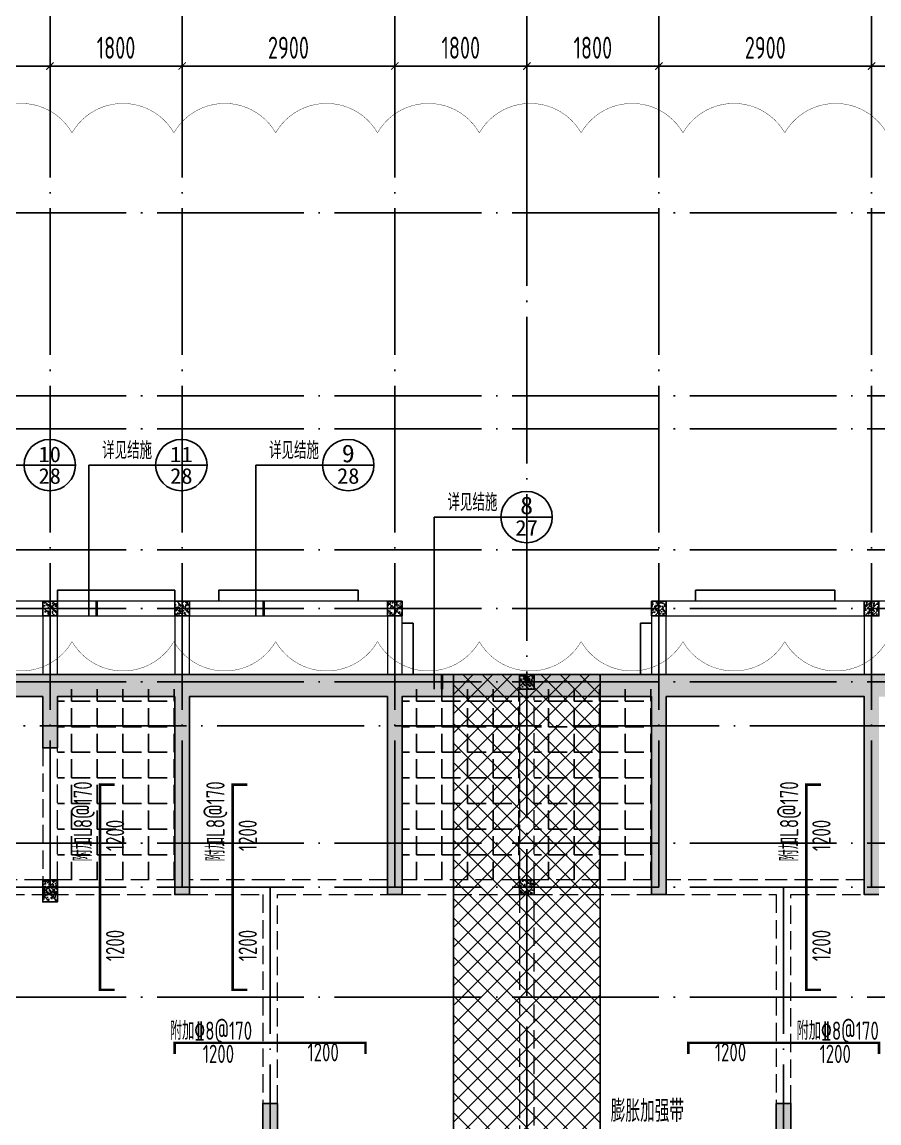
# Model space of a CAD drawing. Extents: x -668857 to 154266, y -275694 to 291306.
# Drawn here: x -208848 to -197167, y 197281 to 212298 of the extents above; entities that cross this region are included whole.
import ezdxf
from ezdxf.enums import TextEntityAlignment as Align

# ---------------------------------------------------------------- set-up
doc = ezdxf.new("R2010")
doc.units = 0
doc.header["$LTSCALE"] = 1000
doc.linetypes.add('DASH', pattern=[0.35, 0.25, -0.1])
doc.linetypes.add('DOTE', pattern=[2.4200000000000004, 2, -0.2, 0.02, -0.2])
doc.layers.get('0').update_dxf_attribs({"linetype": 'CONTINUOUS'})
doc.layers.get('DEFPOINTS').update_dxf_attribs({"linetype": 'CONTINUOUS'})
for name, color, linetype in [('A-AXIS', 1, 'CONTINUOUS'), ('A-DOTE', 10, 'DOTE'), ('DIM_IDEN', 67, 'CONTINUOUS'), ('PUB_TEXT', 2, 'CONTINUOUS'), ('ROOF', 183, 'CONTINUOUS'), ('S-B板填充', 251, 'CONTINUOUS'), ('S-B板配筋', 6, 'CONTINUOUS'), ('S-B板配筋号', 7, 'CONTINUOUS'), ('S-L主梁线', 4, 'DASH'), ('S-Q墙填充', 252, 'CONTINUOUS'), ('S-Q墙实线', 6, 'CONTINUOUS'), ('S-Y一般标注', 3, 'CONTINUOUS'), ('S-构造柱', 212, 'CONTINUOUS'), ('S-楼板文字', 7, 'CONTINUOUS'), ('后浇带', 8, 'CONTINUOUS'), ('看线', 251, 'CONTINUOUS'), ('配箍校核', 34, 'CONTINUOUS')]:
    doc.layers.add(name, color=color, linetype=linetype)
doc.layers.add('审图修改', color=2, linetype='CONTINUOUS', plot=False)
doc.styles.add('_TCH_AXIS', font='COMPLEX', dxfattribs={"bigfont": 'GBCBIG'})
doc.styles.add('_TCH_LABEL', font='simhei.ttf')
doc.styles.add('TSSD_DIMENSION', font='Tssdeng.shx', dxfattribs={"width": 0.7, "bigfont": 'tssdchn.shx'})
doc.styles.add('TSSD_REIN', font='tssdeng.shx', dxfattribs={"width": 0.7, "height": 300, "bigfont": 'tssdchn.shx'})
doc.dimstyles.new('TSSD_100_100', dxfattribs={"dimtxt": 300, "dimasz": 100, "dimexe": 100, "dimexo": 250, "dimgap": 100, "dimtad": 1, "dimdec": 0, "dimzin": 0, "dimdsep": 46, "dimtxsty": 'TSSD_DIMENSION', "dimblk": 'ARCHTICK', "dimcen": 0, "dimdle": 100, "dimclrt": 7, "dimadec": 0, "dimazin": 0, "dimtfac": 1, "dimtdec": 0, "dimtix": 1, "dimtmove": 2, "dimatfit": 3, "dimldrblk": 'ARCHTICK', "dimfxl": 0, "dimtolj": 1, "dimtzin": 0, "dimarcsym": 0})

# ---------------------------------------------------------------- blocks, each defined once
blk = doc.blocks.new('_ArchTick')
at = {"color": 0, "linetype": 'ByBlock', "const_width": 0.15}
blk.add_lwpolyline([(-0.5, -0.5), (0.5, 0.5)], dxfattribs=at)
blk = doc.blocks.new('*D84')
at = {"layer": 'DEFPOINTS', "color": 0}
for p in [(23100.00000777451, 22100.04725452978), (21400.00000888424, 21100.04725452978), (23100.00000777451, 21100.04725452978)]:
    blk.add_point(p, dxfattribs=at)
at = {"layer": 'S-Y一般标注', "color": 0, "lineweight": -2}
for p, q in [((21300.00000888424, 22100.04725452978), (23200.00000777451, 22100.04725452978)), ((21400.00000888424, 21350.04725452978), (21400.00000888424, 22200.04725452978)), ((23100.00000777451, 21350.04725452978), (23100.00000777451, 22200.04725452978))]:
    blk.add_line(p, q, dxfattribs=at)
at = {"layer": 'S-Y一般标注', "color": 0, "lineweight": -2, "xscale": 100, "yscale": 100, "zscale": 100, "rotation": 180}
blk.add_blockref('_ArchTick', (21400.00000888424, 22100.04725452978), dxfattribs=at)
at = {"layer": 'S-Y一般标注', "color": 0, "lineweight": -2, "xscale": 100, "yscale": 100, "zscale": 100}
blk.add_blockref('_ArchTick', (23100.00000777451, 22100.04725452978), dxfattribs=at)
at = {"layer": 'S-Y一般标注', "color": 7, "insert": (22250.00000832937, 22350.04725452978), "char_height": 300, "attachment_point": 5, "style": 'TSSD_DIMENSION'}
blk.add_mtext('\\A1;1700', dxfattribs=at)
blk = doc.blocks.new('*D85')
at = {"layer": 'DEFPOINTS', "color": 0}
for p in [(24900.0000083982, 22100.04725452978), (23100.00000777451, 21100.04725452978), (24900.0000083982, 21100.04725452978)]:
    blk.add_point(p, dxfattribs=at)
at = {"layer": 'S-Y一般标注', "color": 0, "lineweight": -2}
for p, q in [((23000.00000777451, 22100.04725452978), (25000.0000083982, 22100.04725452978)), ((23100.00000777451, 21350.04725452978), (23100.00000777451, 22200.04725452978)), ((24900.0000083982, 21350.04725452978), (24900.0000083982, 22200.04725452978))]:
    blk.add_line(p, q, dxfattribs=at)
at = {"layer": 'S-Y一般标注', "color": 0, "lineweight": -2, "xscale": 100, "yscale": 100, "zscale": 100, "rotation": 180}
blk.add_blockref('_ArchTick', (23100.00000777451, 22100.04725452978), dxfattribs=at)
at = {"layer": 'S-Y一般标注', "color": 0, "lineweight": -2, "xscale": 100, "yscale": 100, "zscale": 100}
blk.add_blockref('_ArchTick', (24900.0000083982, 22100.04725452978), dxfattribs=at)
at = {"layer": 'S-Y一般标注', "color": 7, "insert": (24000.00000808635, 22350.04725452978), "char_height": 300, "attachment_point": 5, "style": 'TSSD_DIMENSION'}
blk.add_mtext('\\A1;1800', dxfattribs=at)
blk = doc.blocks.new('*D86')
at = {"layer": 'DEFPOINTS', "color": 0}
for p in [(27800.00000850781, 22100.04725452978), (24900.0000083982, 21100.04725452978), (27800.00000850781, 21100.04725452978)]:
    blk.add_point(p, dxfattribs=at)
at = {"layer": 'S-Y一般标注', "color": 0, "lineweight": -2}
for p, q in [((24800.0000083982, 22100.04725452978), (27900.00000850781, 22100.04725452978)), ((24900.0000083982, 21350.04725452978), (24900.0000083982, 22200.04725452978)), ((27800.00000850781, 21350.04725452978), (27800.00000850781, 22200.04725452978))]:
    blk.add_line(p, q, dxfattribs=at)
at = {"layer": 'S-Y一般标注', "color": 0, "lineweight": -2, "xscale": 100, "yscale": 100, "zscale": 100, "rotation": 180}
blk.add_blockref('_ArchTick', (24900.0000083982, 22100.04725452978), dxfattribs=at)
at = {"layer": 'S-Y一般标注', "color": 0, "lineweight": -2, "xscale": 100, "yscale": 100, "zscale": 100}
blk.add_blockref('_ArchTick', (27800.00000850781, 22100.04725452978), dxfattribs=at)
at = {"layer": 'S-Y一般标注', "color": 7, "insert": (26350.000008453, 22350.04725452978), "char_height": 300, "attachment_point": 5, "style": 'TSSD_DIMENSION'}
blk.add_mtext('\\A1;2900', dxfattribs=at)
blk = doc.blocks.new('*D87')
at = {"layer": 'DEFPOINTS', "color": 0}
for p in [(29600.00000762293, 22100.04725452978), (27800.00000850781, 21100.04725452978), (29600.00000762293, 21100.04725452978)]:
    blk.add_point(p, dxfattribs=at)
at = {"layer": 'S-Y一般标注', "color": 0, "lineweight": -2}
for p, q in [((27700.00000850781, 22100.04725452978), (29700.00000762293, 22100.04725452978)), ((27800.00000850781, 21350.04725452978), (27800.00000850781, 22200.04725452978)), ((29600.00000762293, 21350.04725452978), (29600.00000762293, 22200.04725452978))]:
    blk.add_line(p, q, dxfattribs=at)
at = {"layer": 'S-Y一般标注', "color": 0, "lineweight": -2, "xscale": 100, "yscale": 100, "zscale": 100, "rotation": 180}
blk.add_blockref('_ArchTick', (27800.00000850781, 22100.04725452978), dxfattribs=at)
at = {"layer": 'S-Y一般标注', "color": 0, "lineweight": -2, "xscale": 100, "yscale": 100, "zscale": 100}
blk.add_blockref('_ArchTick', (29600.00000762293, 22100.04725452978), dxfattribs=at)
at = {"layer": 'S-Y一般标注', "color": 7, "insert": (28700.00000806537, 22350.04725452978), "char_height": 300, "attachment_point": 5, "style": 'TSSD_DIMENSION'}
blk.add_mtext('\\A1;1800', dxfattribs=at)
blk = doc.blocks.new('*D88')
at = {"layer": 'DEFPOINTS', "color": 0}
for p in [(31400.00000673806, 22100.04725452978), (29600.00000762293, 21100.04725452978), (31400.00000673806, 21100.04725452978)]:
    blk.add_point(p, dxfattribs=at)
at = {"layer": 'S-Y一般标注', "color": 0, "lineweight": -2}
for p, q in [((29500.00000762293, 22100.04725452978), (31500.00000673806, 22100.04725452978)), ((29600.00000762293, 21350.04725452978), (29600.00000762293, 22200.04725452978)), ((31400.00000673806, 21350.04725452978), (31400.00000673806, 22200.04725452978))]:
    blk.add_line(p, q, dxfattribs=at)
at = {"layer": 'S-Y一般标注', "color": 0, "lineweight": -2, "xscale": 100, "yscale": 100, "zscale": 100, "rotation": 180}
blk.add_blockref('_ArchTick', (29600.00000762293, 22100.04725452978), dxfattribs=at)
at = {"layer": 'S-Y一般标注', "color": 0, "lineweight": -2, "xscale": 100, "yscale": 100, "zscale": 100}
blk.add_blockref('_ArchTick', (31400.00000673806, 22100.04725452978), dxfattribs=at)
at = {"layer": 'S-Y一般标注', "color": 7, "insert": (30500.0000071805, 22350.04725452978), "char_height": 300, "attachment_point": 5, "style": 'TSSD_DIMENSION'}
blk.add_mtext('\\A1;1800', dxfattribs=at)
blk = doc.blocks.new('*D89')
at = {"layer": 'DEFPOINTS', "color": 0}
for p in [(34300.00000684761, 22100.04725452978), (31400.00000673806, 21100.04725452978), (34300.00000684761, 21100.04725452978)]:
    blk.add_point(p, dxfattribs=at)
at = {"layer": 'S-Y一般标注', "color": 0, "lineweight": -2}
for p, q in [((31300.00000673806, 22100.04725452978), (34400.00000684761, 22100.04725452978)), ((31400.00000673806, 21350.04725452978), (31400.00000673806, 22200.04725452978)), ((34300.00000684761, 21350.04725452978), (34300.00000684761, 22200.04725452978))]:
    blk.add_line(p, q, dxfattribs=at)
at = {"layer": 'S-Y一般标注', "color": 0, "lineweight": -2, "xscale": 100, "yscale": 100, "zscale": 100, "rotation": 180}
blk.add_blockref('_ArchTick', (31400.00000673806, 22100.04725452978), dxfattribs=at)
at = {"layer": 'S-Y一般标注', "color": 0, "lineweight": -2, "xscale": 100, "yscale": 100, "zscale": 100}
blk.add_blockref('_ArchTick', (34300.00000684761, 22100.04725452978), dxfattribs=at)
at = {"layer": 'S-Y一般标注', "color": 7, "insert": (32850.00000679283, 22350.04725452978), "char_height": 300, "attachment_point": 5, "style": 'TSSD_DIMENSION'}
blk.add_mtext('\\A1;2900', dxfattribs=at)
blk = doc.blocks.new('*D90')
at = {"layer": 'DEFPOINTS', "color": 0}
for p in [(36100.0000074713, 22100.04725452978), (34300.00000684761, 21100.04725452978), (36100.0000074713, 21100.04725452978)]:
    blk.add_point(p, dxfattribs=at)
at = {"layer": 'S-Y一般标注', "color": 0, "lineweight": -2}
for p, q in [((34200.00000684761, 22100.04725452978), (36200.0000074713, 22100.04725452978)), ((34300.00000684761, 21350.04725452978), (34300.00000684761, 22200.04725452978)), ((36100.0000074713, 21350.04725452978), (36100.0000074713, 22200.04725452978))]:
    blk.add_line(p, q, dxfattribs=at)
at = {"layer": 'S-Y一般标注', "color": 0, "lineweight": -2, "xscale": 100, "yscale": 100, "zscale": 100, "rotation": 180}
blk.add_blockref('_ArchTick', (34300.00000684761, 22100.04725452978), dxfattribs=at)
at = {"layer": 'S-Y一般标注', "color": 0, "lineweight": -2, "xscale": 100, "yscale": 100, "zscale": 100}
blk.add_blockref('_ArchTick', (36100.0000074713, 22100.04725452978), dxfattribs=at)
at = {"layer": 'S-Y一般标注', "color": 7, "insert": (35200.00000715945, 22350.04725452978), "char_height": 300, "attachment_point": 5, "style": 'TSSD_DIMENSION'}
blk.add_mtext('\\A1;1800', dxfattribs=at)
blk = doc.blocks.new('20210803.08135812')
at = {"layer": '看线', "color": 202, "ltscale": 0.5}
for points in [[(20449.99997962755, 10800.00053443015), (20449.99997925456, 10950.00053443015), (18849.99997907667, 10950.00053050113), (18849.99997943291, 10800.00053056749)], [(22949.99997836002, 10800.00054072193), (22949.99997798703, 10950.00054072193), (21049.99997841916, 10950.00053585717), (21049.99997880333, 10800.00053590699)], [(27550.00000018138, 10800.00051536527), (27550.00000018138, 10950.00051536527), (29449.99999974924, 10950.00051522371), (29449.99999973807, 10800.00051527354)], [(23699.70320328115, 9799.996470661019), (23699.68756648735, 10499.99647066253), (23549.6875665132, 10499.99647066393)], [(26800.29679646494, 9799.996470661252), (26800.31243325875, 10499.99647066277), (26950.3124332329, 10499.99647066416)]]:
    blk.add_lwpolyline(points, dxfattribs=at)
blk = doc.blocks.new('20210807.15313460')
at = {"layer": 'S-Q墙填充', "ltscale": 0.5}
h = blk.add_hatch(dxfattribs=at)
h.set_pattern_fill('ARMORED', color=252, scale=30, style=0)
h.set_pattern_definition([(49.99999999999999, (11951.89347827371, 28771.39042444824), (215.178054780226, -18.82564049477853), [22.5, -247.5]), (355, (11951.89347827371, 28771.39042444824), (-41.6254000839, 225.6576401100035), [18, -198]), (100.4514, (11969.82498227374, 28769.82162244825), (173.5528145142065, 206.8318626182861), [19.122057, -210.3426336]), (46.18420000000002, (11951.89347827371, 28831.39042444824), (320.1723145876933, -49.65570429870542), [33.74999999999992, -371.2499999999994]), (96.6356, (11978.57450177375, 28827.25243234824), (280.398811664611, 292.2353612701325), [28.6830864, -315.5139]), (351.1842, (11951.89347827371, 28831.39042444824), (280.3985835400882, 292.2355802775974), [27, -297]), (21, (11981.89347827371, 28816.39042444824), (179.0721156355385, -120.7856671996016), [22.5, -247.5]), (326.0000000000001, (11981.89347827371, 28816.39042444824), (72.99459957647451, 217.5450135140559), [18, -198]), (71.4514, (11996.8161481737, 28806.32494264824), (252.066788574447, 96.75914901298572), [19.122057, -210.3426336]), (37.50000000000001, (11951.89347827371, 28771.39042444824), (3.647956595187201, 99.86815614939344), [0, -195.6, 0, -201, 0, -198.75]), (7.499999999999999, (11951.89347827371, 28771.39042444824), (78.92086123264458, 118.3235135647081), [0, -114.6, 0, -191.1, 0, -75.75]), (327.5, (11884.99347827374, 28771.39042444824), (160.1467308517227, -6.766461520313927), [0, -75, 0, -234, 0, -310.5]), (317.5, (11854.99347827374, 28771.39042444824), (174.9558508027159, 30.03149469969532), [0, -97.5, 0, -155.4, 0, -220.5]), (45, (11951.89347827371, 28771.39042444824), (-106.0660171779821, 106.0660171779821), [])])
h.paths.add_polyline_path([(111115.6412965479, 66139.56327355627), (109615.542689692, 66139.56327346675), (109215.6296750829, 66139.56327355627), (106315.6456820474, 66139.56327355627), (105865.6456844586, 66139.56327265044), (104965.5457608924, 66139.56328150336), (104515.6406233839, 66139.56328072713), (102915.6401450369, 66139.56328157298), (102915.6401450369, 67039.56328044386), (102915.6402243014, 67939.56366533329), (102365.8104829975, 67939.56352303259), (100715.7476179735, 67939.56390015269), (100115.5263410554, 67942.0434574192), (100115.3855806331, 68189.5653135065), (96915.79594250402, 68189.5653135065), (96915.70856100303, 67939.56366533329), (96315.78103784221, 67939.56366533329), (94715.55456117081, 67939.56366533329), (94115.64049235781, 67939.56366533329), (94115.64049235781, 67039.56346944478), (94115.64037704802, 66139.5253899678), (81315.62836777794, 66139.56327355627), (80865.62836926366, 66139.56327265038), (79965.54715841741, 66139.56328150336), (79515.64062376102, 66139.56328034776), (77915.64015413588, 66139.56342595871), (77915.64015413588, 67039.56418886973), (77915.64015413588, 67939.56510411689), (77365.72381590193, 67939.5642552274), (75715.24592600323, 67939.56463242782), (75115.6405819084, 67939.56375967982), (75115.63918574373, 68189.56327374859), (71915.63893713811, 68189.56327374783), (71915.6389371297, 67939.56366533329), (71315.64062294795, 67939.56366533329), (69715.55457026983, 67939.56366533329), (69115.6405014568, 67939.56366533329), (69115.6405014568, 67039.53121527293), (69115.64031810829, 66139.56268050981), (60915.65136720869, 66139.56374732978), (60915.65136720869, 63239.56320591216), (60915.65136720869, 60639.53056324375), (60915.65136720869, 58639.64272858438), (63615.65326956467, 58639.58411244329), (70115.69161673775, 58639.44299877799), (70115.69215934983, 57439.55582079277), (71165.63893179357, 57439.55582146038), (73515.65109272365, 57439.55583220039), (75865.63892840706, 57439.55582167103), (76915.6281930568, 57439.55582079277), (76915.58601237863, 58639.5031326607), (82515.63003873272, 58639.62340049597), (83415.62676691037, 58639.56325947665), (86015.62712397013, 58639.56327368002), (88615.65108834655, 58639.56326657833), (89515.64996144717, 58639.56326657833), (95215.65229605164, 58639.56326657833), (95215.65229605164, 57439.55582079277), (96165.63892706568, 57439.55581637571), (98515.62675912856, 57439.55582711572), (100865.6389228007, 57439.55582332649), (101815.62834532, 57439.55582079277), (101815.62834532, 58639.56326657833), (107515.6406230225, 58639.56326657833), (108415.6267567189, 58639.56326657833), (111115.6412965479, 58639.56326657833)])
h.paths.add_polyline_path([(64615.65211888464, 58939.56219281719), (64615.64997054619, 60289.53097099761), (64415.64997054619, 60289.53097099761), (64415.6513667109, 58939.5632670167), (63615.65249361028, 58939.56326657833), (61215.65968684759, 58939.56326657833), (61215.65150491912, 60639.53176819952), (61215.63994985931, 63139.53332871263), (61815.64183989872, 63139.53285549846), (61815.64183989872, 63339.53285549846), (61215.6393499457, 63339.53285549846), (61215.6393499457, 65839.56327355627), (61515.63683297514, 65839.56357816374), (62415.7345600953, 65839.5629689488), (62715.65097141056, 65839.56327355627), (62715.66018574371, 65289.53142728412), (62915.66018574371, 65289.53142728412), (62915.65097141056, 65839.56327355627), (65615.65085976524, 65839.56327355627), (65615.64946360054, 63139.53285549846), (65815.64946360054, 63139.53285549846), (65815.6494637299, 65839.56327355627), (66165.65086007153, 65839.56327400918), (67065.73155481985, 65839.56328181273), (67415.64921295801, 65839.56328109108), (67415.64921316417, 65139.5310427325), (67615.64921316417, 65139.5310427325), (67615.64921274247, 65839.56328077565), (69415.63923368312, 65839.56327297169), (69415.64061667174, 67039.53092714085), (69415.64130822232, 67639.56358285542), (69715.55461785708, 67639.56365490702), (71315.51475327459, 67639.56403928366), (72015.63896113666, 67639.5642074825), (72015.6389371283, 66539.5310356981), (72215.6389371276, 66539.53103569939), (72215.63893711759, 67839.53142728066), (72215.64033328736, 67889.56327374792), (74815.64058190834, 67889.56327374856), (74815.6391857437, 67839.53142728409), (74815.6391857437, 66539.53103569939), (75015.6391857437, 66539.53103569939), (75015.6405819084, 67639.56420741699), (75715.2459247683, 67639.5640393632), (77365.72369675248, 67639.56364289823), (77615.64071630768, 67639.56358286508), (77615.64023442031, 67039.53124316942), (77615.63927072322, 65839.56327297169), (79415.63932218682, 65839.56328056476), (79415.63792602211, 65139.5310427325), (79615.63792602211, 65139.5310427325), (79615.63932218682, 65839.56328109108), (79965.54715792404, 65839.56328216256), (80865.6283674794, 65839.56327355627), (81215.62836785713, 65839.56327355627), (81215.6283667009, 63139.5328555413), (81415.62836665806, 63139.53285545568), (81415.629763979, 65839.56327355627), (84115.62962980883, 65839.56327355627), (84115.62828801741, 63139.53285545568), (84315.62828801741, 63139.53285545568), (84315.62962980883, 65839.56312121937), (84615.54110463042, 65839.56266434366), (85615.63724725145, 65839.56114082862), (85915.63400375945, 65839.56068382299), (85915.64062322813, 65839.56074234302), (86115.6406232276, 65839.56032060907), (86115.63400375927, 65839.56037914928), (86415.63872051763, 65839.55992213154), (87415.73451193713, 65839.55839861702), (87715.65101668777, 65839.55794173366), (87715.64956614684, 63139.33290974845), (87915.64956614684, 63139.33290974845), (87915.64956614684, 65839.56327355627), (90615.6389267096, 65839.56327355627), (90615.6389267096, 63139.53285549846), (90815.6389267096, 63139.53285549846), (90815.63892683896, 65839.56327355627), (91165.63892714537, 65839.56327400918), (92065.73015807167, 65839.56328181273), (92415.63956533902, 65839.56328109108), (92415.63956554519, 65139.53303768995), (92615.63956554519, 65139.53303768995), (92615.63956559825, 65839.563280837), (94415.64049238432, 65839.56328179207), (94415.64049233128, 67039.53104239466), (94415.64049235781, 67639.56366533329), (94715.55458474258, 67639.56366533329), (96315.78103782731, 67639.56366533329), (97015.64006458633, 67639.56366533329), (97015.63866842963, 66539.5310356981), (97215.63866842893, 66539.53103569939), (97215.63866841939, 67889.5653135065), (99815.63891704503, 67889.5653135065), (99815.63891704503, 66539.53103569939), (100015.638917045, 66539.53103569939), (100015.6388930292, 67639.564207472), (100715.7476680178, 67639.56402963781), (102365.8104152044, 67639.56365251765), (102615.640121021, 67639.56358285694), (102615.6401450369, 67039.53104239466), (102615.6401450369, 65839.56328181855), (104415.6286413159, 65839.56328086354), (104415.6286413689, 65139.5310427325), (104615.6286413689, 65139.5310427325), (104615.6300375336, 65839.56328109108), (104965.5471575469, 65839.56328216256), (105865.6456826469, 65839.56327355627), (106215.6456820474, 65839.56327355627), (106215.6442858826, 63139.53285549846), (106415.6442858826, 63139.53285549846), (106415.6442858826, 65839.56327355627), (109115.6282789182, 65839.56327355627), (109115.6282789182, 65289.55585993358), (109315.6282789182, 65289.55585993358), (109315.6296750829, 65839.5632735473), (109615.5412935071, 65839.56327348863), (110515.6409535135, 65839.56327355627), (110815.6412965479, 65839.56327355627), (110815.6412965479, 63339.53285549846), (110215.6360142655, 63339.53285549846), (110215.6360142655, 63139.53285549846), (110815.6401703815, 63139.5333668672), (110815.6286153219, 60639.53178088056), (110815.6292792852, 58939.56326657833), (108415.6281528836, 58939.56326657833), (107615.6292657566, 58939.56325956431), (107615.6278836183, 60289.53097099761), (107415.6278836183, 60289.53097099761), (107415.629279783, 58939.56326657833), (101815.62834532, 58939.56326657833), (101815.62834532, 59089.52336685927), (101515.62834532, 59089.55576326206), (101515.62834532, 58739.53102852913), (101515.62834532, 57739.555820907), (100865.6389233026, 57739.55582067854), (98515.62675963022, 57739.55582604854), (96165.63892619644, 57739.55581553699), (95515.65229605164, 57739.55582079277), (95515.65229605164, 58739.53102852913), (95515.65229605164, 59089.55576326206), (95215.65229605164, 59089.52352521286), (95215.652994134, 58939.56326657833), (89615.65065952954, 58939.56326657833), (89615.64996144717, 60289.53097099761), (89415.64996144717, 60289.53097099761), (89415.64996144717, 58939.56326657833), (88615.65248505762, 58939.56326630517), (86015.6285206812, 58939.56328050853), (83415.6267658177, 58939.56326657833), (82615.62789271708, 58939.56326657833), (82615.62789271708, 60289.53097099761), (82415.62789271708, 60289.53097099761), (82415.62574437939, 58939.56215786783), (76915.62907658427, 58939.44196074147), (76915.66632107884, 59089.50956295003), (76615.62695526198, 59089.53755801302), (76615.57782276237, 58739.41143535983), (76615.6263170116, 57739.55582072152), (75865.6423868076, 57739.58174295971), (73515.65455621362, 57739.70358513505), (71165.64239391239, 57739.70357462351), (70415.65830199554, 57739.77011470991), (70415.69808485458, 58739.41123771537), (70415.65090410138, 59089.53700058596), (70115.64697336563, 59089.51004983729), (70115.6828238061, 58939.44192518102)], flags=16)
at = {"layer": 'S-L主梁线', "linetype": 'ByBlock', "lineweight": 18}
for p, q in [((79515.63932218682, 67139.56328044386), (77915.64015413588, 67139.56328044386)), ((81315.64027884952, 67139.56328044386), (79515.63932218682, 67139.56328044386)), ((84315.62801031244, 67139.56328044386), (81315.64027884952, 67139.56328044386)), ((84315.62937984249, 66139.56327355627), (84315.62801031244, 67139.56328044386)), ((87715.65263618121, 67139.56328044386), (87715.65126665117, 66139.56327355627)), ((90715.6298080252, 67139.56328044386), (87715.65263618121, 67139.56328044386)), ((92515.6409617099, 67139.56328044386), (90715.6298080252, 67139.56328044386)), ((77915.64007382566, 66939.56328044386), (79415.63932218682, 66939.56328044386)), ((79415.63932218682, 66939.56328044386), (79415.63932218682, 66139.56343225003)), ((79615.63932218682, 66939.56328044386), (81215.6392273634, 66939.56328044386)), ((79615.63932218682, 66139.56343294078), (79615.63932218682, 66939.56328044386)), ((81215.6392273634, 66939.56328044386), (81215.63186699897, 66139.56342569113)), ((81415.63186701003, 66139.56342589241), (81415.63922737446, 66939.56328044386)), ((81415.63922737446, 66939.56328044386), (84115.62831465213, 66939.56328044386)), ((84115.62831465213, 66939.56328044386), (84115.62937984202, 66139.56342589241)), ((87915.65126665164, 66139.56342589171), (87915.65233184153, 66939.56328044386)), ((87915.65233184153, 66939.56328044386), (90615.63085950457, 66939.56328044386)), ((90615.63085950457, 66939.56328044386), (90615.63821989897, 66139.56342589171))]:
    blk.add_line(p, q, dxfattribs=at)
at = {"layer": 'S-L主梁线', "linetype": 'DASH', "lineweight": 18}
for p, q in [((85915.63400375881, 65839.56037914881), (85915.62873209413, 63339.56509354766)), ((86115.6287320946, 63339.56509354766), (86115.63400375927, 65839.56037914928)), ((79415.63932218682, 65139.5632807817), (79415.63932218682, 63339.56509354766)), ((79615.63932218682, 63339.56509354766), (79615.63932218682, 65139.5632807817)), ((79415.63932218682, 63339.56509354766), (76815.62957978924, 63339.56509354766)), ((81215.62976290839, 63339.56509354766), (79615.63932218682, 63339.56509354766)), ((82515.62941596215, 63339.56509354766), (81415.62976286554, 63339.56509354766)), ((84115.628216104, 63339.56509354766), (82515.62941596215, 63339.56509354766)), ((85915.62873209413, 63339.56509354766), (84315.628216104, 63339.56509354766)), ((87715.65243038966, 63339.56509354766), (86115.6287320946, 63339.56509354766)), ((89515.65123053151, 63339.56509354766), (87915.65243038966, 63339.56509354766)), ((90615.6403228743, 63339.56509354766), (89515.65123053151, 63339.56509354766)), ((76815.62912514713, 63139.56509354766), (79515.63932218682, 63139.56509354766)), ((79515.63932218682, 63139.56509354766), (81215.62976282276, 63139.56509354766)), ((81415.62976277992, 63139.56509354766), (82415.62941165431, 63139.56509354766)), ((82415.62941165431, 63139.56509354766), (82415.62928888184, 60289.56425681556)), ((82615.62928888184, 60289.56494900401), (82615.62941165431, 63139.56509354766)), ((82615.62941165431, 63139.56509354766), (84115.62810735742, 63139.56509354766)), ((84315.62810735742, 63139.56509354766), (85915.6285212274, 63139.56509354766)), ((85915.6285212274, 63139.56509354766), (85915.62852177367, 58939.5632799727)), ((86115.6285212274, 63139.56509354766), (87715.65253913624, 63139.56509354766)), ((86115.62852177367, 58939.56327996223), (86115.6285212274, 63139.56509354766)), ((87915.65253765834, 63139.56509354766), (89415.65123483934, 63139.56509354766)), ((89415.65123483934, 63139.56509354766), (89415.65135761187, 60289.56320904681)), ((89615.65123483934, 63139.56509354766), (90615.6403228743, 63139.56509354766)), ((89615.65135761187, 60289.5635775828), (89615.65123483934, 63139.56509354766))]:
    blk.add_line(p, q, dxfattribs=at)
at = {"layer": 'S-Q墙实线'}
for points in [[(104515.6300376427, 66139.5632807271), (102915.6401450369, 66139.56328157298), (102915.6401450369, 67039.56328044386), (102915.6401450369, 67939.56366533329), (102915.6402243014, 67939.56366533329), (100115.52773722, 67939.56375954745), (100115.3869767977, 68189.5653135065), (96915.79733866864, 68189.5653135065), (96915.70995713482, 67939.56366533329), (94115.64049235781, 67939.56366533329), (94115.64049235781, 66139.56327355627), (81315.62976404326, 66139.56327355627), (80865.62976641173, 66139.56327265038), (79965.54715841741, 66139.56328150336), (79515.63932131906, 66139.56328034776), (77915.64015413588, 66139.56327362257), (77915.64015413588, 67939.56510411689), (75115.6405819084, 67939.56375967982), (75115.6405819084, 68189.56327374859), (71915.64033330278, 68189.56327374783), (71915.64033329429, 67939.56366533329), (69115.6405014568, 67939.56366533329), (69115.6405014568, 66139.55816347376), (60915.65136720869, 66139.56374732978)], [(89615.6513576119, 58939.56326657833), (89615.6513576119, 60289.56320904681), (89415.6513576119, 60289.56320904681), (89415.6513576119, 58939.56326657833)], [(82615.62928888178, 58939.56326657833), (82615.62928888178, 60289.56320904681), (82415.62928888178, 60289.56320904681), (82415.62928888178, 58939.56111897834)], [(77615.63927072322, 65839.56327297169), (79415.63932218682, 65839.56328056476), (79415.63932218682, 65139.5632807817), (79615.63932218682, 65139.5632807817), (79615.63932218682, 65839.56328109108), (79965.54715792404, 65839.56328216256), (80865.62976459996, 65839.56327355627), (81215.62976402184, 65839.56327355627), (81215.62976282276, 63139.56509356908), (81415.62976277992, 63139.5650934834), (81415.629763979, 65839.56327355627), (84115.62962980883, 65839.56327355627), (84115.62810735742, 63139.56509354766), (84315.62810735742, 63139.56498480102), (84315.62962980883, 65839.56312121937), (87715.65101668777, 65839.55794173366), (87715.65253913627, 63139.56498480102), (87915.65253913627, 63139.56509354766), (87915.65101668486, 65839.56327355627), (90615.64032287433, 65839.56327355627), (90615.64032287433, 63139.56509354766), (90815.64032287433, 63139.56509354766)]]:
    blk.add_lwpolyline(points, dxfattribs=at)
blk = doc.blocks.new('20210730.02141516')
at = {"layer": 'S-构造柱'}
h = blk.add_hatch(dxfattribs=at)
h.set_pattern_fill('ARMORED', color=256, scale=15, angle=-90.00000000000001, style=0)
h.set_pattern_definition([(320, (-154189.4087994955, 3278673.453847362), (-9.412820247389286, -107.589027390113), [11.25, -123.75]), (265, (-154189.4087994955, 3278673.453847362), (112.8288200550018, 20.81270004194998), [9, -99]), (10.45139999999996, (-154190.1932004951, 3278664.488095364), (103.415931309143, -86.77640725710324), [9.561028499999967, -105.1713167999997]), (316.1842, (-154159.4087994955, 3278673.453847362), (-24.82785214935274, -160.0861572938467), [16.875, -185.625]), (6.635599999999986, (-154161.477795545, 3278660.113335611), (146.1176806350662, -140.1994058323055), [14.34154319999972, -157.7569499999956]), (261.1841999999999, (-154159.4087994955, 3278673.453847362), (146.1177901387987, -140.1992917700441), [13.49999999999973, -148.4999999999956]), (290.9999999999999, (-154166.9087994955, 3278658.453847362), (-60.39283359980084, -89.53605781776923), [11.25, -123.75]), (236, (-154166.9087994955, 3278658.453847362), (108.772506757028, -36.49729978823728), [8.999999999999998, -98.99999999999999]), (341.4514, (-154171.941540394, 3278650.992512414), (48.37957450649284, -126.0333942872235), [9.5610285, -105.1713168]), (307.5, (-154189.4087994955, 3278673.453847362), (49.93407807469672, -1.823978297593609), [0, -97.79999999999875, 0, -100.4999999999987, 0, -99.37499999999875]), (277.5, (-154189.4087994955, 3278673.453847362), (59.16175678235403, -39.46043061632231), [0, -57.29999999999999, 0, -95.54999999999998, 0, -37.87499999999999]), (237.5, (-154189.4087994955, 3278706.903847361), (-3.383230760156985, -80.07336542586137), [0, -37.5, 0, -117, 0, -155.25]), (227.5, (-154189.4087994955, 3278721.903847361), (15.01574734984763, -87.47792540135794), [0, -48.75, 0, -77.69999999999999, 0, -110.25]), (315, (-154189.4087994955, 3278673.453847362), (53.03300858899107, 53.03300858899105), [])])
h.paths.add_polyline_path([(199.9996630134992, 200), (199.9996630134992, 0), (0, 4.656612873077393e-09), (0, 200.0000000046566)])
blk.add_lwpolyline([(199.9996630134992, 200), (199.9996630134992, 0), (0, 4.656612873077393e-09), (0, 200.0000000046566)], close=True, dxfattribs=at)
blk = doc.blocks.new('20210809.18285270')
at = {"layer": 'ROOF'}
for p in [(18500.00034698111, 10100.16531520832), (20300.00001003232, 10100.16531449865), (23200.00034388376, 10100.16531554476), (25000.000346135, 9100.165315722177), (25000.00034607458, 6300.165413999293), (18500.00033398019, 6200.165315513328)]:
    blk.add_blockref('20210730.02141516', p, dxfattribs=at)
at = {"layer": 'ROOF', "xscale": -1, "rotation": 4.61764226855621e-08}
for p in [(26999.99965553824, 10100.16531707603), (29899.99998938967, 10100.16531836713), (18699.98891697684, 6300.165311159453)]:
    blk.add_blockref('20210730.02141516', p, dxfattribs=at)
blk = doc.blocks.new('20210811.10154474')
at = {"layer": 'DIM_IDEN'}
for p, q in [((17583.87327973149, 13461.43648303032), (18492.88959797384, 13461.43648303032)), ((19192.88959797384, 13461.43648303032), (18492.88959797384, 13461.43648303032)), ((19377.93104917425, 13461.43650666892), (20286.94736741661, 13461.43650666892)), ((19377.93104917425, 11404.6270963205), (19377.93104917425, 13461.43650666892)), ((20986.94736741661, 13461.43650666892), (20286.94736741661, 13461.43650666892)), ((21653.3033634114, 13461.43650666892), (22562.31968165375, 13461.43650666892)), ((21653.30336249637, 11404.62707247352), (21653.3033634114, 13461.43650666892)), ((23262.31968165375, 13461.43650666892), (22562.31968165375, 13461.43650666892)), ((24085.15314290489, 12753.28025403363), (24994.16946114725, 12753.28025403363)), ((24085.15314278836, 10404.62707262964), (24085.15314290489, 12753.28025403363)), ((25694.16946114725, 12753.28025403363), (24994.16946114725, 12753.28025403363))]:
    blk.add_line(p, q, dxfattribs=at)
at = {"layer": 'DIM_IDEN', "const_width": 35}
for points in [[(19482.93104917425, 11404.6270963205), (19482.93104917425, 11604.5896796158)], [(21758.30336249637, 11404.62707242684), (21758.30336258534, 11604.58965572214)], [(24190.15314278836, 10404.62707262137), (24190.15314280416, 10604.58965591667)]]:
    blk.add_lwpolyline(points, dxfattribs=at)
at = {"layer": 'DIM_IDEN'}
for centre in [(18842.88959797384, 13461.43648303032), (20636.94736741661, 13461.43650666892), (22912.31968165375, 13461.43650666892), (25344.16946114725, 12753.28025403363)]:
    blk.add_circle(centre, 350, dxfattribs=at)
at = {"layer": 'PUB_TEXT', "style": '_TCH_LABEL'}
for s, height, width, p, p2 in [('10', 213.7666798709307, 0.9888888888889077, (18690.87773673228, 13502.03604822629), (18994.90145921538, 13502.03604822629)), ('11', 210.8296935641281, 1.034883720930283, (20480.05085127585, 13502.24997400551), (20793.84388355736, 13502.24997400551)), ('9', 241.6820150869254, 1.011363636363647, (22824.43531253122, 13500.27832724783), (23000.20405077626, 13500.27832724783)), ('28', 213.7666798709307, 0.9888888888889077, (18690.87773673228, 13207.07023796346), (18994.90145921538, 13207.07023796346)), ('28', 213.7666798709307, 0.9888888888889076, (20484.93550617504, 13207.07026160206), (20788.95922865815, 13207.07026160206)), ('28', 213.7666798709307, 0.9888888888889076, (22760.30782041218, 13207.07026160206), (23064.33154289529, 13207.07026160206)), ('8', 241.5456871109556, 1.017142857142899, (25255.8327527181, 12792.12954043923), (25432.5061695764, 12792.12954043923)), ('27', 212.3330158820633, 1.011363636363573, (25189.74544959667, 12500.24400096561), (25498.59347269783, 12500.24400096561))]:
    blk.add_text(s, height=height, dxfattribs=dict(at, width=width)).set_placement(p, p2, align=Align.FIT)
at = {"layer": 'PUB_TEXT', "style": '_TCH_AXIS'}
for p in [(19557.46247379959, 13544.53842156252), (21832.83478803671, 13544.53842156252), (24264.68456753023, 12836.38216892723)]:
    blk.add_text('详见结施', height=236.3120567375886, dxfattribs=at).set_placement(p)
blk = doc.blocks.new('20210726.16350016')
at = {"layer": 'A-AXIS'}
for p, q in [((23100.00000777451, 21100.04725452978), (23100.00000777451, 23900.04725452978)), ((24900.0000083982, 21100.04725452978), (24900.0000083982, 23900.04725452978)), ((27800.00000850781, 21100.04725452978), (27800.00000850781, 23900.04725452978)), ((29600.00000762293, 21100.04725452978), (29600.00000762293, 23900.04725452978)), ((31400.00000673806, 21100.04725452978), (31400.00000673806, 23900.04725452978)), ((34300.00000684761, 21100.04725452978), (34300.00000684761, 23900.04725452978))]:
    blk.add_line(p, q, dxfattribs=at)
at = {"layer": 'A-DOTE'}
for p, q in [((23100.00000830769, 10900.04725549766), (23100.00000777451, 21100.04725452978)), ((24900.0000083982, 10900.04725549766), (24900.0000083982, 21100.04725452978)), ((27800.00000850763, 10900.04724730598), (27800.00000850781, 21100.04725452978)), ((29600.00000762293, 21100.04725452978), (29600.00000762293, 3600.047255706566)), ((31400.00000673812, 10900.04724730598), (31400.00000673806, 21100.04725452978)), ((34300.00000684755, 10900.04725549766), (34300.00000684761, 21100.04725452978)), ((55600.00000724575, 20100.04725452978), (3600.000008000003, 20100.04725452978)), ((55600.00000724575, 17600.04725452978), (3600.000008000061, 17600.04725452978)), ((55600.00000724584, 17150.04725452977), (3600.000007999988, 17150.04725452978)), ((55600.00000724575, 15500.04725473234), (3600.000008000061, 15500.04725473234)), ((55600.00000724575, 14700.04724880424), (3600.000008000061, 14700.04724880436)), ((55600.00000724575, 13700.04725528683), (3600.000008000061, 13700.04725528706)), ((3600.000008000061, 13100.31752494338), (55600.00000724575, 13100.31748104317)), ((55600.00000724575, 11500.04725454783), (3600.000008000061, 11500.04725454806)), ((55600.00000724575, 10900.04725549754), (3600.000008000061, 10900.04725549766)), ((26100.00001717382, 10900.04724739329), (26100.00001717382, 3600.047255706566)), ((33099.99999807193, 10900.04724739329), (33099.99999807199, 3600.047255706508)), ((55600.00000724575, 9400.04725379066), (3600.000008000061, 9400.047254788922))]:
    blk.add_line(p, q, dxfattribs=at)
at = {"layer": 'S-Y一般标注'}
for base, p1, p2, picture, middle in [((23100.00000777451, 22100.04725452978), (21400.00000888424, 21100.04725452978), (23100.00000777451, 21100.04725452978), '*D84', (22250.00000832937, 22350.04725452978)), ((24900.0000083982, 22100.04725452978), (23100.00000777451, 21100.04725452978), (24900.0000083982, 21100.04725452978), '*D85', (24000.00000808635, 22350.04725452978)), ((27800.00000850781, 22100.04725452978), (24900.0000083982, 21100.04725452978), (27800.00000850781, 21100.04725452978), '*D86', (26350.000008453, 22350.04725452978)), ((29600.00000762293, 22100.04725452978), (27800.00000850781, 21100.04725452978), (29600.00000762293, 21100.04725452978), '*D87', (28700.00000806537, 22350.04725452978)), ((31400.00000673806, 22100.04725452978), (29600.00000762293, 21100.04725452978), (31400.00000673806, 21100.04725452978), '*D88', (30500.0000071805, 22350.04725452978)), ((34300.00000684761, 22100.04725452978), (31400.00000673806, 21100.04725452978), (34300.00000684761, 21100.04725452978), '*D89', (32850.00000679283, 22350.04725452978)), ((36100.0000074713, 22100.04725452978), (34300.00000684761, 21100.04725452978), (36100.0000074713, 21100.04725452978), '*D90', (35200.00000715945, 22350.04725452978))]:
    dim = blk.add_linear_dim(base=base, p1=p1, p2=p2, dimstyle='TSSD_100_100', dxfattribs=at)
    dim.commit()
    dim.dimension.update_dxf_attribs({"geometry": picture, "text_midpoint": middle})

msp = doc.modelspace()

# ---------------------------------------------------------------- hatches: boundary and pattern name
at = {"layer": 'S-B板填充'}
h = msp.add_hatch(dxfattribs=at)
h.set_pattern_fill('ANGLE', color=252, scale=50, style=0)
h.set_pattern_definition([(0, (-110732.7209833108, 54953.34615852343), (0, 349.25), [254, -95.25]), (90, (-110732.7209833108, 54953.34615852343), (-349.25, 2.138539473011066e-14), [254, -95.25])])
h.paths.add_polyline_path([(-208366.6624253183, 203197.2140975866), (-206766.6493556671, 203197.2140975866), (-206766.6493556671, 200597.215917578), (-208366.6624253183, 200597.215917578)])
h = msp.add_hatch(dxfattribs=at)
h.set_pattern_fill('ANGLE', color=252, scale=50, style=0)
h.set_pattern_definition([(0, (-106032.7220141251, 54953.34615852343), (0, 349.25), [254, -95.25]), (90, (-106032.7220141251, 54953.34615852343), (-349.25, 2.138539473011066e-14), [254, -95.25])])
h.paths.add_polyline_path([(-203666.6634561325, 203197.2140975866), (-202066.6503864814, 203197.2140975866), (-202066.6503864814, 200597.215917578), (-203666.6634561325, 200597.215917578)])
h = msp.add_hatch(dxfattribs=at)
h.set_pattern_fill('ANGLE', color=252, scale=50, style=0)
h.set_pattern_definition([(0, (-104232.6983158296, 54953.34615852343), (0, 349.25), [254, -95.25]), (90, (-104232.6983158296, 54953.34615852343), (-349.25, 2.138539473011066e-14), [254, -95.25])])
h.paths.add_polyline_path([(-201866.639757837, 203197.2140975866), (-200266.6266881858, 203197.2140975866), (-200266.6266881858, 200597.215917578), (-201866.639757837, 200597.215917578)])
at = {"layer": '后浇带'}
h = msp.add_hatch(dxfattribs=at)
h.set_pattern_fill('ANSI37', color=144, scale=1500, angle=89.99999999999999, style=0)
h.set_pattern_definition([(135, (-1303203.064573591, -998402.1158432241), (-132.5825214724777, -132.5825214724776), []), (225, (-1303203.064573591, -998402.1158432241), (132.5825214724776, -132.5825214724777), [])])
h.paths.add_polyline_path([(-202966.4522407861, 195896.8842321285), (-202966.6375817021, 203396.8841567763), (-200966.6375817021, 203396.8841567763), (-200966.4522363353, 195896.8842321285)])

# ---------------------------------------------------------------- linework, layer by layer
at = {"layer": 'S-B板配筋', "lineweight": 35, "const_width": 35}
for points in [[(-207584.5048719981, 199097.213612326), (-207784.5048719981, 199097.2136391208), (-207784.504630844, 201897.2136391208), (-207584.504630844, 201897.213612326)], [(-205776.9791776488, 199097.213612326), (-205976.9791776488, 199097.2136391208), (-205976.9789364947, 201897.2136391208), (-205776.9789364947, 201897.213612326)], [(-197956.3431075021, 199097.213612326), (-198156.3431075021, 199097.2136391208), (-198156.342866348, 201897.2136391208), (-197956.342866348, 201897.213612326)], [(-204166.4064896481, 198224.2057935408), (-204166.4064896481, 198374.2057935408), (-206766.4064891643, 198374.2057935408), (-206766.4064891643, 198224.2057935408)], [(-199766.9153131946, 198224.2057935408), (-199766.9153131946, 198374.2057935408), (-197166.9153136784, 198374.2057935408), (-197166.9153136784, 198224.2057935408)]]:
    msp.add_lwpolyline(points, dxfattribs=at)
at = {"layer": '后浇带', "color": 144}
msp.add_lwpolyline([(-202966.4522407861, 195896.8842321285), (-202966.6375817021, 203396.8841567763), (-200966.6375817021, 203396.8841567763), (-200966.4522363353, 195896.8842321285)], close=True, dxfattribs=at)
at = {"layer": '审图修改', "color": 2, "const_width": 5}
for points in [[(-219270.4169230332, 210787.1215976129, -0.5773502691896255), (-217882.4353296858, 210787.1215976129, -0.5773502691896255), (-216494.4537363384, 210787.1215976129, -0.5773502691896255), (-215106.4721429909, 210787.1215976129, -0.5773502691896255), (-213718.4905496435, 210787.1215976129, -0.5773502691896255), (-212330.5089562961, 210787.1215976129, -0.5773502691896255), (-210942.5273629487, 210787.1215976129, -0.5773502691896255), (-209554.5457696012, 210787.1215976129, -0.5773502691896255), (-208166.5641762539, 210787.1215976129, -0.5773502691896255), (-206778.5825829065, 210787.1215976129, -0.5773502691896255), (-205390.600989559, 210787.1215976129, -0.5773502691896255), (-204002.6193962116, 210787.1215976129, -0.5773502691896255), (-202614.6378028642, 210787.1215976129, -0.5773502691896255), (-201226.6562095168, 210787.1215976129, -0.5773502691896255), (-199838.6746161694, 210787.1215976129, -0.5773502691896255), (-198450.6930228219, 210787.1215976129, -0.5773502691896255), (-197062.7114294745, 210787.1215976129, -0.5773502691896255)], [(-197062.7114294745, 203847.213630876, -0.5773502691896255), (-198450.6930228219, 203847.213630876, -0.5773502691896255), (-199838.6746161694, 203847.213630876, -0.5773502691896255), (-201226.6562095168, 203847.213630876, -0.5773502691896255), (-202614.6378028642, 203847.213630876, -0.5773502691896255), (-204002.6193962116, 203847.213630876, -0.5773502691896255), (-205390.600989559, 203847.213630876, -0.5773502691896255), (-206778.5825829065, 203847.213630876, -0.5773502691896255), (-208166.5641762539, 203847.213630876, -0.5773502691896255), (-209554.5457696012, 203847.213630876, -0.5773502691896255), (-210942.5273629487, 203847.213630876, -0.5773502691896255), (-212330.5089562961, 203847.213630876, -0.5773502691896255), (-213718.4905496435, 203847.213630876, -0.5773502691896255), (-215106.4721429909, 203847.213630876, -0.5773502691896255), (-216494.4537363384, 203847.213630876, -0.5773502691896255), (-217882.4353296858, 203847.213630876, -0.5773502691896255), (-219270.4169230332, 203847.213630876, -0.5773502691896255), (-219270.4169230332, 205235.1952242234, -0.5773502691896255), (-219270.4169230332, 206623.1768175708, -0.5773502691896255), (-219270.4169230332, 208011.1584109181, -0.5773502691896255), (-219270.4169230332, 209399.1400042655, -0.5773502691896255), (-219270.4169230332, 210787.1215976129, -0.5773502691896255), (-219270.4169230332, 210787.1215976129, -0.5773502691896255)]]:
    msp.add_lwpolyline(points, format="xyb", dxfattribs=at)

# ---------------------------------------------------------------- block references
msp.add_blockref('20210803.08135812', (-227216.6609012691, 193597.2136271154))
at = {"layer": 'A-DOTE'}
msp.add_blockref('20210726.16350016', (-231566.6609090443, 189597.1663006784), dxfattribs=at)
at = {"layer": 'PUB_TEXT'}
msp.add_blockref('20210811.10154474', (-227313.7444782516, 192792.586475079), dxfattribs=at)
at = {"layer": 'S-Q墙填充'}
msp.add_blockref('20210807.15313460', (-287982.3015246491, 137257.6503502631), dxfattribs=at)
at = {"layer": '配箍校核'}
msp.add_blockref('20210809.18285270', (-227066.6786277925, 194097.0483080877), dxfattribs=at)

# ---------------------------------------------------------------- texts
at = {"layer": 'S-B板配筋号', "style": 'TSSD_REIN', "width": 0.7}
for s, rotation, p in [('附加L8@170', 89.99999203255761, (-208144.3592008601, 201395.6617109542)), ('附加L8@170', 89.99999203255761, (-206336.8335065108, 201395.6617109542)), ('附加L8@170', 449.9999920318234, (-198516.1974363565, 201395.6617109573)), ('1200', 89.99999203255761, (-207704.5046844372, 201203.3088902989)), ('1200', 89.99999203255761, (-205896.9789900879, 201203.3088902989)), ('1200', 449.9999920318234, (-198076.3429199378, 201203.308890302)), ('1200', 89.99999203255761, (-207704.5048184117, 199701.8131928722)), ('1200', 89.99999203255761, (-205896.9791240623, 199701.8131928722)), ('1200', 449.9999920318234, (-198076.3430539123, 199701.8131928754))]:
    msp.add_text(s, height=250, rotation=rotation, dxfattribs=at).set_placement(p, align=Align.TOP_CENTER)
at = {"layer": 'S-B板配筋号', "color": 1, "style": 'TSSD_REIN', "width": 0.7}
for p in [(-206833.4576481231, 198414.7643414463), (-198290.3093394561, 198414.7643414463)]:
    msp.add_text('附加%%1328@170', height=250, dxfattribs=at).set_placement(p)
at = {"layer": 'S-B板配筋号', "style": 'TSSD_REIN', "width": 0.7}
for p in [(-204743.2367094501, 198371.1769436914), (-199190.0850933926, 198371.1769436914), (-206170.876308412, 198348.8792502735), (-197762.4454944307, 198348.8792502735)]:
    msp.add_text('1200', height=250, dxfattribs=at).set_placement(p, align=Align.TOP_CENTER)
at = {"layer": 'S-楼板文字', "style": 'TSSD_REIN', "width": 0.7}
msp.add_text('膨胀加强带', height=300, dxfattribs=at).set_placement((-200822.2716777984, 197295.1634428018))

doc.saveas('drawing.dxf')
